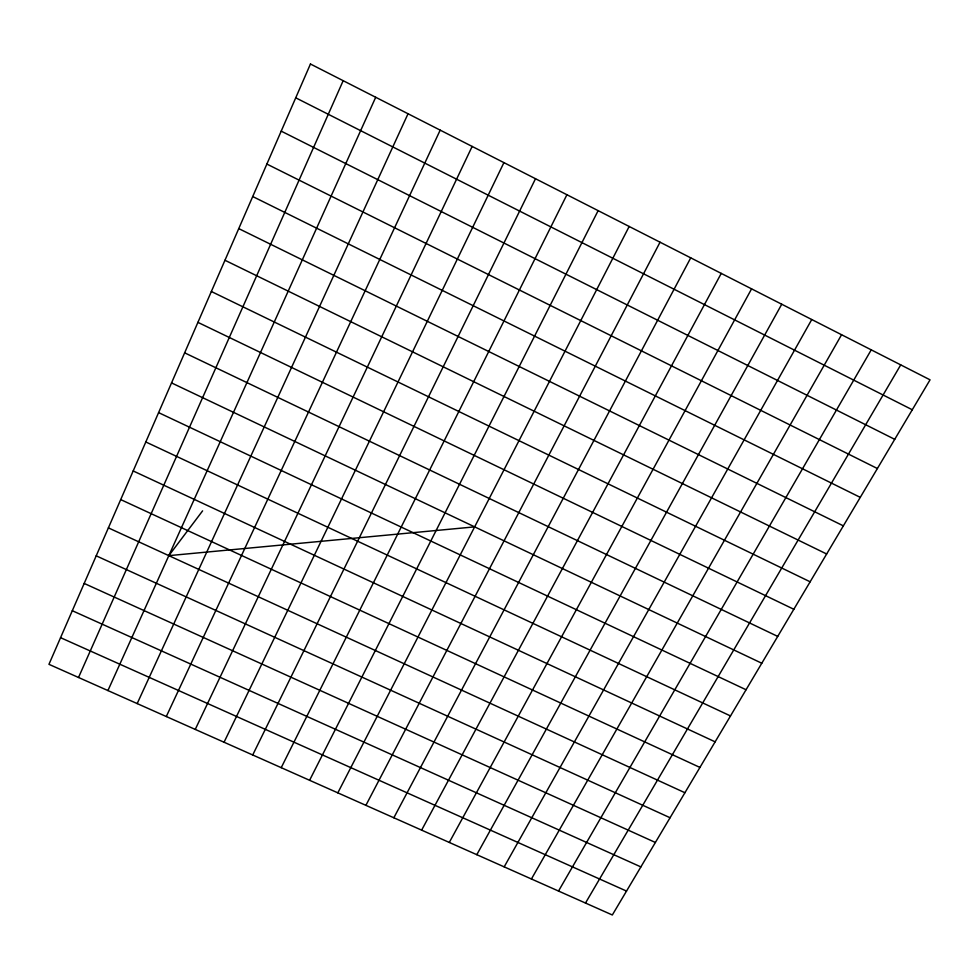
<?xml version="1.0" encoding="UTF-8"?>
<svg xmlns="http://www.w3.org/2000/svg" width="979" height="979" viewBox="0 0 979 979"><rect width="100%" height="100%" fill="white"/><g stroke="black" fill="none" stroke-linecap="round" stroke-linejoin="round"><path stroke-width="1.47" d="M78.516 677.48L343.176 80.694M107.923 690.562L375.703 97.276M137.182 703.583L408.035 113.76M166.295 716.53L440.183 130.146M195.249 729.416L472.147 146.434M224.056 742.229L503.916 162.624M252.717 754.98L535.501 178.729M281.23 767.671L566.914 194.735M309.597 780.287L598.132 210.644M337.828 792.843L629.179 226.467M365.901 805.338L660.042 242.205M393.839 817.771L690.733 257.844M421.631 830.131L721.242 273.398M449.288 842.442L751.578 288.866M476.797 854.679L781.744 304.236M504.185 866.868L811.75 319.533M531.426 878.983L841.573 334.732M558.519 891.037L871.237 349.846M585.491 903.042L900.729 364.886M202.604 510.854L168.816 555.644L474.644 526.873M60.551 637.672L626.511 891.074M72.299 610.712L640.866 866.904M84.182 583.435L655.379 842.466M96.211 555.827L670.064 817.734M108.388 527.877L684.908 792.721M120.711 499.596L699.924 767.426M133.181 470.96L715.123 741.837M145.81 441.97L730.493 715.943M158.598 412.624L746.047 689.742M171.533 382.911L761.784 663.236M184.639 352.832L777.718 636.411M197.917 322.36L793.834 609.268M211.354 291.509L810.135 581.795M224.962 260.267L826.643 553.992M238.754 228.609L843.36 525.858M252.729 196.546L860.272 497.369M266.875 164.068L877.392 468.525M281.206 131.149L894.72 439.326M295.731 97.814L912.281 409.76M310.453 64.014L48.95 664.325L612.328 914.986L930.05 379.828L310.453 64.014"/></g></svg>
